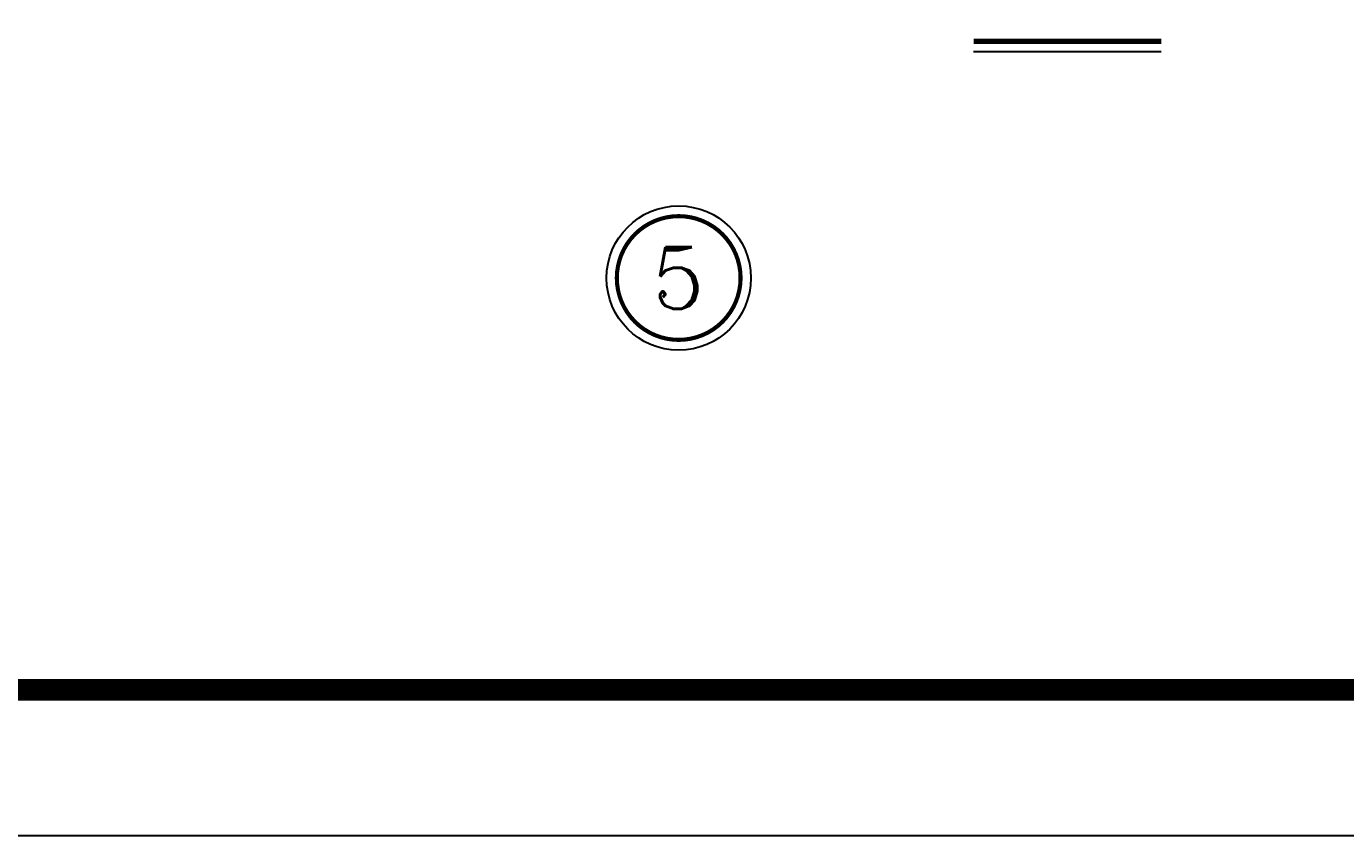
# Model space of a CAD drawing. Extents: x -33967 to 1773478, y -1022458 to -784650.
# Drawn here: x 1737206 to 1750000, y -1022458 to -1014609 of the extents above; entities that cross this region are included whole.
import ezdxf
from ezdxf.enums import TextEntityAlignment as Align

# ---------------------------------------------------------------- set-up
doc = ezdxf.new("R2010")
doc.units = 0
doc.header["$LTSCALE"] = 1000
doc.header["$MEASUREMENT"] = 0
for name, color, linetype in [('ADIM', 3, 'Continuous'), ('AXIS', 3, 'Continuous'), ('PUB_TITLE', 4, 'Continuous'), ('THIN', 7, 'Continuous')]:
    doc.layers.add(name, color=color, linetype=linetype)
doc.styles.add('COMPLEX', font='COMPLEX')
doc.styles.add('TSSD_Num', font='Tssdeng.shx', dxfattribs={"width": 0.7, "bigfont": 'hztxt.shx'})

# ---------------------------------------------------------------- blocks, each defined once
blk = doc.blocks.new('ts_idx2')
at = {"color": 0, "linetype": 'ByBlock', "lineweight": -2, "const_width": 0.0333}
blk.add_lwpolyline([(-0.5, 0, 1), (0.5, 0, 1)], format="xyb", close=True, dxfattribs=at)
at = {"color": 0, "linetype": 'ByBlock', "lineweight": -2}
blk.add_circle((0, 0), 0.583, dxfattribs=at)
at = {"color": 0, "linetype": 'ByBlock', "lineweight": -2, "style": 'TSSD_Num', "width": 0.7}
blk.add_attdef('A', text='', height=0.5, dxfattribs=at).set_placement((0, 0), align=Align.MIDDLE_CENTER)

msp = doc.modelspace()

# ---------------------------------------------------------------- linework, layer by layer
at = {"layer": 'ADIM', "const_width": 50}
msp.add_lwpolyline([(1746392.8, -1014754), (1748211.5, -1014754)], dxfattribs=at)
at = {"layer": 'ADIM'}
msp.add_lwpolyline([(1746392.8, -1014854), (1748211.5, -1014854)], dxfattribs=at)
at = {"layer": 'PUB_TITLE'}
msp.add_lwpolyline([(1654677.7, -1022458.4), (1773477.7, -1022458.4), (1773477.7, -938458.4), (1654677.7, -938458.4)], close=True, dxfattribs=at)
at = {"layer": 'PUB_TITLE', "const_width": 212.1}
msp.add_lwpolyline([(1657498, -1021044.2), (1657498, -939872.6), (1771477.7, -939872.6), (1771477.7, -1021044.2)], close=True, dxfattribs=at)

# ---------------------------------------------------------------- block references
at = {"layer": 'AXIS'}
ref = msp.add_blockref('ts_idx2', (1743532.3, -1017050.1), dxfattribs=dict(at, xscale=1200, yscale=1200, zscale=1200))
ref.add_attrib('9', '5', dxfattribs={"layer": 'THIN', "height": 600, "style": 'COMPLEX'}).set_placement((1743532.3, -1017050.1), align=Align.MIDDLE_CENTER)

doc.saveas('drawing.dxf')
